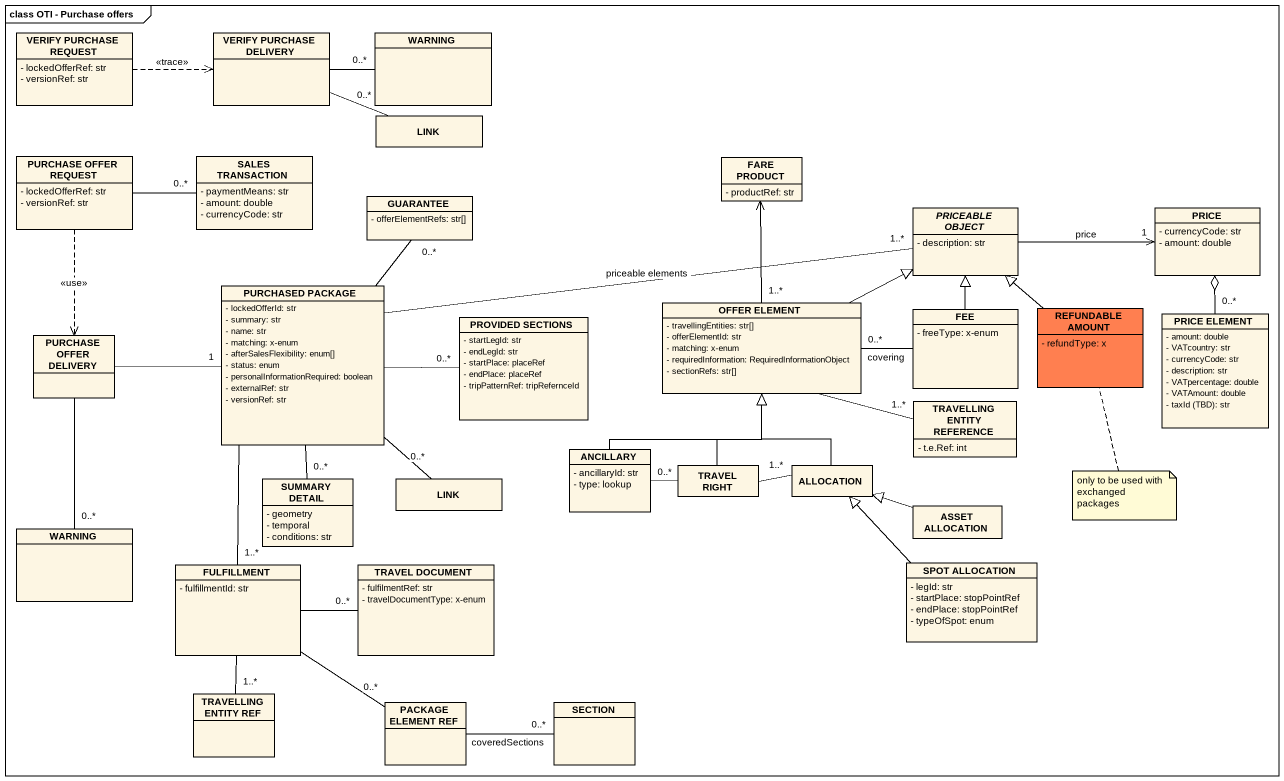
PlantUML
@startuml
mainframe class OTI - Purchase offers
hide circle
hide empty members
skinparam classAttributeIconSize 0
class "VERIFY PURCHASE REQUEST" as VERIFY_PURCHASE_REQUEST {
  - lockedOfferRef: str
  - versionRef: str
}
class "VERIFY PURCHASE DELIVERY" as VERIFY_PURCHASE_DELIVERY
class WARNING
class LINK
class "PURCHASE OFFER REQUEST" as PURCHASE_OFFER_REQUEST {
  - lockedOfferRef: str
  - versionRef: str
}
class "SALES TRANSACTION" as SALES_TRANSACTION {
  - paymentMeans: str
  - amount: double
  - currencyCode: str
}
class "FARE PRODUCT" as FARE_PRODUCT {
  - productRef: str
}
class GUARANTEE {
  - offerElementRefs: str[]
}
abstract class "PRICEABLE OBJECT" as PRICEABLE_OBJECT {
  - description: str
}
class PRICE {
  - currencyCode: str
  - amount: double
}
class "PURCHASED PACKAGE" as PURCHASED_PACKAGE {
  - lockedOfferId: str
  - summary: str
  - name: str
  - matching: x-enum
  - afterSalesFlexibility: enum[]
  - status: enum
  - personalInformationRequired: boolean
  - externalRef: str
  - versionRef: str
}
class "PROVIDED SECTIONS" as PROVIDED_SECTIONS {
  - startLegId: str
  - endLegId: str
  - startPlace: placeRef
  - endPlace: placeRef
  - tripPatternRef: tripRefernceId
}
class "OFFER ELEMENT" as OFFER_ELEMENT {
  - travellingEntities: str[]
  - offerElementId: str
  - matching: x-enum
  - requiredInformation: RequiredInformationObject
  - sectionRefs: str[]
}
class FEE {
  - freeType: x-enum
}
class "REFUNDABLE AMOUNT" as REFUNDABLE_AMOUNT #FF7F50 {
  - refundType: x
}
class "PRICE ELEMENT" as PRICE_ELEMENT {
  - amount: double
  - VATcountry: str
  - currencyCode: str
  - description: str
  - VATpercentage: double
  - VATAmount: double
  {field} - taxId (TBD): str
}
class "PURCHASE OFFER DELIVERY" as PURCHASE_OFFER_DELIVERY
class "TRAVELLING ENTITY REFERENCE" as TRAVELLING_ENTITY_REFERENCE {
  - t.e.Ref: int
}
class "SUMMARY DETAIL" as SUMMARY_DETAIL {
  - geometry
  - temporal
  - conditions: str
}
class "LINK" as LINK_2
class ANCILLARY {
  - ancillaryId: str
  - type: lookup
}
class "TRAVEL RIGHT" as TRAVEL_RIGHT
class ALLOCATION
class "WARNING" as WARNING_2
class "ASSET ALLOCATION" as ASSET_ALLOCATION
class FULFILLMENT {
  - fulfillmentId: str
}
class "TRAVEL DOCUMENT" as TRAVEL_DOCUMENT {
  - fulfilmentRef: str
  - travelDocumentType: x-enum
}
class "SPOT ALLOCATION" as SPOT_ALLOCATION {
  - legId: str
  - startPlace: stopPointRef
  - endPlace: stopPointRef
  - typeOfSpot: enum
}
class "TRAVELLING ENTITY REF" as TRAVELLING_ENTITY_REF
class "PACKAGE ELEMENT REF" as PACKAGE_ELEMENT_REF
class SECTION
VERIFY_PURCHASE_REQUEST .right.> VERIFY_PURCHASE_DELIVERY : <<trace>>
VERIFY_PURCHASE_DELIVERY -right- "0..*" WARNING
VERIFY_PURCHASE_DELIVERY -right- "0..*" LINK
PURCHASE_OFFER_REQUEST -right- "0..*" SALES_TRANSACTION
PURCHASE_OFFER_REQUEST ..> PURCHASE_OFFER_DELIVERY : <<use>>
FARE_PRODUCT <-- "1..*" OFFER_ELEMENT
PRICEABLE_OBJECT -right-> "1" PRICE : price
PURCHASED_PACKAGE -up- "0..*" GUARANTEE
PURCHASED_PACKAGE -right- "1..*" PRICEABLE_OBJECT : priceable elements
PURCHASED_PACKAGE -right- "0..*" PROVIDED_SECTIONS
PURCHASED_PACKAGE -- "0..*" SUMMARY_DETAIL
PURCHASED_PACKAGE -- "0..*" LINK_2
PURCHASED_PACKAGE -- "1..*" FULFILLMENT
OFFER_ELEMENT -right-|> PRICEABLE_OBJECT
OFFER_ELEMENT -right- "1..*" TRAVELLING_ENTITY_REFERENCE
FEE -up-|> PRICEABLE_OBJECT
FEE -left- "0..*" OFFER_ELEMENT : covering
REFUNDABLE_AMOUNT -up-|> PRICEABLE_OBJECT
PRICE_ELEMENT "0..*" -up-o PRICE
PURCHASE_OFFER_DELIVERY -right- "1" PURCHASED_PACKAGE
PURCHASE_OFFER_DELIVERY -- "0..*" WARNING_2
ANCILLARY -up-|> OFFER_ELEMENT
TRAVEL_RIGHT -up-|> OFFER_ELEMENT
TRAVEL_RIGHT -left- "0..*" ANCILLARY
TRAVEL_RIGHT -right- "1..*" ALLOCATION
ALLOCATION -up-|> OFFER_ELEMENT
ASSET_ALLOCATION -left-|> ALLOCATION
FULFILLMENT -right- "0..*" TRAVEL_DOCUMENT
FULFILLMENT -- "1..*" TRAVELLING_ENTITY_REF
FULFILLMENT -- "0..*" PACKAGE_ELEMENT_REF
SPOT_ALLOCATION -up-|> ALLOCATION
PACKAGE_ELEMENT_REF -right- "0..*" SECTION : coveredSections
note bottom of REFUNDABLE_AMOUNT : only to be used with exchanged packages
@enduml
